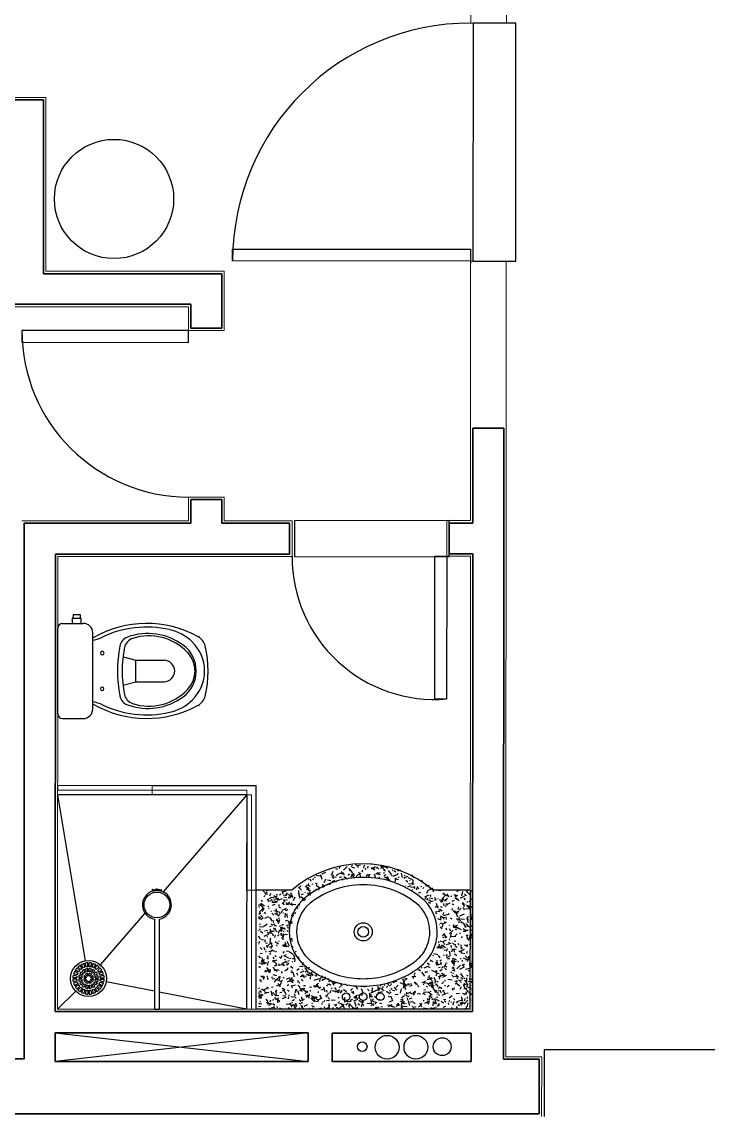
# Model space of a CAD drawing. Header units: millimetres. Extents: x -32319 to 9885, y 990 to 22164.
# Drawn here: x -29276 to -26392, y 9798 to 14391 of the extents above; entities that cross this region are included whole.
import ezdxf

# ---------------------------------------------------------------- set-up
doc = ezdxf.new("R2010")
doc.units = ezdxf.units.MM
doc.layers.add('door', color=53, linetype='Continuous')
doc.layers.add('furniture', color=34, linetype='Continuous')
for name, color, linetype, lineweight in [('plaster', 4, 'Continuous', 13), ('wall', 5, 'Continuous', 35), ('wind', 161, 'Continuous', 5)]:
    doc.layers.add(name, color=color, linetype=linetype, lineweight=lineweight)

msp = doc.modelspace()

# ---------------------------------------------------------------- hatches: boundary and pattern name
h = msp.add_hatch()
h.set_pattern_fill('TRACOS2,_O', color=256, scale=150, angle=180)
h.set_pattern_definition([(180, (205164.31, 301496.59), (-66, -114), [6, -100.5, 4.5, -43.5, 9, -106.5]), (185, (205231.81, 301442.59), (-59.063147, -116.591358), [12, -100.5, 9, -43.5, 18, -106.5]), (190, (205192.81, 301435.09), (-40.33807, -142.672142), [10.5, -25.5, 13.5, -79.5, 7.5, -99]), (195, (205219.81, 301421.59), (-33.75348, -134.830273), [21, -25.5, 22.5, -79.5, 16.5, -99]), (200, (205207.81, 301483.09), (-66.735477, -110.488127), [12, -82.5, 10.5, -61.5, 7.5, -48]), (205, (205186.81, 301504.09), (-74.792355, -109.354257), [16.5, -82.5, 21, -61.5, 18, -48]), (210, (205164.31, 301492.09), (10.984628, -127.025934), [7.5, -49.5, 6, -73.5, 4.5, -97.5]), (215, (205231.81, 301546.09), (-11.16179, -148.815034), [16.5, -49.5, 12, -73.5, 9, -97.5]), (220, (205206.31, 301459.09), (-16.917959, -108.185178), [6, -66, 4.5, -42, 12, -76.5]), (225, (205206.31, 301513.09), (30.759145, -147.431764), [12, -66, 9, -42, 22.5, -76.5]), (230, (205183.81, 301513.09), (40.123932, -117.866747), [3, -55.5, 7.5, -91.5, 9, -46.5]), (240, (205179.31, 301502.59), (49.736515, -111.85383), [7.5, -61.5, 3, -72, 6, -55.5]), (245, (205233.31, 301502.59), (36.47457, -156.03399), [16.5, -61.5, 6, -72, 12, -55.5]), (250, (205195.81, 301520.59), (54.946135, -107.793424), [4.5, -28.5, 9, -48, 6, -66]), (255, (205249.81, 301534.09), (116.29186, -116.570595), [9, -28.5, 18, -48, 12, -66]), (260, (205188.31, 301432.09), (104.282672, -82.359725), [10.5, -66, 4.5, -78, 9, -73.5]), (265, (205174.81, 301540.09), (124.512596, -74.13409), [21, -66, 9, -78, 18, -73.5]), (270, (205179.31, 301496.59), (132, -55.5), [9, -46.5, 6, -91.5, 3, -93]), (275, (205233.31, 301442.59), (141.041254, -97.57876), [18, -46.5, 6, -91.5, 6, -93]), (280, (205203.31, 301450.09), (123.98573, -72.572646), [10.5, -58.5, 9, -48, 10.5, -109.5]), (285, (205176.31, 301423.09), (129.83905, -61.490416), [21, -58.5, 18, -48, 21, -109.5]), (290, (205213.81, 301535.59), (120.22017, -40.84557), [12, -39, 6, -79.5, 9, -87]), (295, (205132.81, 301535.59), (123.322623, -30.21226), [22.5, -39, 12, -79.5, 18, -87]), (300, (205254.31, 301517.59), (143.324972, -14.246134), [7.5, -100.5, 9, -46.5, 10.5, -61.5]), (305, (205240.81, 301504.09), (162.823044, -5.0156), [16.5, -100.5, 18, -46.5, 21, -61.5]), (310, (205221.31, 301550.59), (139.553884, -35.63304), [4.5, -33, 6, -64.5, 12, -84]), (315, (205207.81, 301537.09), (161.220346, -23.334524), [9, -33, 12, -64.5, 22.5, -84]), (320, (205266.31, 301430.59), (110.298426, 17.102844), [9, -54, 10.5, -46.5, 6, -63]), (325, (205206.31, 301525.09), (116.131378, 37.709456), [18, -54, 21, -46.5, 12, -63]), (330, (205141.81, 301559.59), (102.412486, 60.38363), [6, -42, 12, -93, 10.5, -85.5]), (335, (205155.31, 301477.09), (133.46546, 51.963648), [12, -42, 22.5, -93, 21, -85.5]), (340, (205240.81, 301475.59), (118.950537, 81.214345), [9, -63, 7.5, -57, 6, -91.5]), (345, (205254.31, 301529.59), (127.953653, 100.818463), [18, -63, 16.5, -57, 12, -91.5]), (350, (205231.81, 301511.59), (107.822024, 84.561583), [13.5, -49.5, 9, -67.5, 12, -66]), (355, (205164.31, 301444.09), (102.394906, 120.534366), [16.5, -49.5, 18, -67.5, 19.5, -66])])
h.paths.add_polyline_path([(-28281.9, 10242.9), (-27381.9, 10242.5), (-27381.7, 10742.5), (-27538.5, 10742.6, 0.37446), (-28131.5, 10742.8), (-28281.7, 10742.9)])
h.paths.add_polyline_path([(-28106.8, 10457.2, -0.12568), (-28142.2, 10548.9, -0.221372), (-28089, 10699.9, -0.186059), (-27831.9, 10796.5, -0.186059), (-27574.5, 10699.7, -0.221372), (-27521.3, 10548.7, -0.12568), (-27556.9, 10457, -0.090827), (-27621.7, 10400.5, -0.145827), (-27832.1, 10339.7, -0.145827), (-28042, 10400.7, -0.090827)], flags=16)
h.paths.add_polyline_path([(-28081.8, 10476, -0.123903), (-28111.2, 10552.3, -0.21906), (-28067.4, 10677.3, -0.185248), (-27831.7, 10765.3, -0.185248), (-27596.1, 10677.1, -0.21906), (-27552.4, 10552, -0.123903), (-27581.8, 10475.8, -0.09047), (-27638.1, 10427.1, -0.14623), (-27831.9, 10370.9, -0.14623), (-28025.6, 10427.2, -0.09047)], flags=0)
h.paths.add_polyline_path([(-27887.7, 10295.1, -1), (-27919.5, 10295.1, -1)], flags=16)
h.paths.add_polyline_path([(-27816, 10295.1, -1), (-27847.8, 10295.1, -1)], flags=16)
h.paths.add_polyline_path([(-27869.9, 10567.8, -1), (-27793.7, 10567.8, -1)], flags=0)
h.paths.add_polyline_path([(-27854.3, 10567.8, -1), (-27809.3, 10567.8, -1)], flags=0)
h.paths.add_polyline_path([(-27744.3, 10295, -1), (-27776.1, 10295, -1)], flags=16)

# ---------------------------------------------------------------- linework, layer by layer
for p, q in [((-27380.1, 14386.3), (-27380.6, 13386.3)), ((-27200.1, 14386.2), (-27380.1, 14386.3)), ((-27200.6, 13386.2), (-27200.1, 14386.2)), ((-27380.6, 13386.3), (-27200.6, 13386.2)), ((-27481.1, 12296.2), (-28131.1, 12294.4)), ((-28131.1, 12294.4), (-28131.1, 12144.4)), ((-27481.1, 12146.2), (-27481.1, 12296.2)), ((-28131.1, 12144.4), (-27481.1, 12144.1)), ((-28072.8, 10142.8), (-29136.2, 10023.3)), ((-29136.1, 10143.3), (-28072.8, 10022.8)), ((-27081.9, 10072.5), (-27082, 9792.5)), ((-26090.4, 10072), (-27081.9, 10072.5))]:
    msp.add_line(p, q)
for centre, radius in [((-27741.3, 10082.7), 50), ((-27620.3, 10082.7), 50), ((-27509.8, 10085.1), 37.5), ((-27845.8, 10085.3), 20)]:
    msp.add_circle(centre, radius)
at = {"layer": 'door'}
for p, q in [((-28390.5, 13386.7), (-28390.4, 13436.7)), ((-28390.4, 13436.7), (-27390.4, 13436.3)), ((-27390.4, 13436.3), (-27390.5, 13376.3)), ((-27390.5, 13386.3), (-28390.5, 13386.7)), ((-29276.1, 13094.8), (-29276.1, 13044.8)), ((-28576.1, 13094.5), (-29276.1, 13094.8)), ((-28576.1, 13044.5), (-28576.1, 13094.5)), ((-29276.1, 13044.8), (-28576.1, 13044.5)), ((-27541.3, 11546.2), (-27541, 12146.2)), ((-27541, 12146.2), (-27491, 12146.1)), ((-27491, 12146.1), (-27491.3, 11546.1)), ((-27491.3, 11546.1), (-27541.3, 11546.2))]:
    msp.add_line(p, q, dxfattribs=at)
for centre, radius, start, end in [((-27390.5, 13386.3), 1000, 89.9758, 179.9748), ((-28576.1, 13094.5), 700, 179.9748, 269.9741), ((-27541, 12144.1), 600, 179.9748, 274.7384)]:
    msp.add_arc(centre, radius, start, end, dxfattribs=at)
at = {"layer": 'furniture'}
for p, q in [((-29061.3, 11900), (-29061.4, 11886)), ((-29060.3, 11901), (-29032.3, 11901)), ((-29031.3, 11900), (-29031.4, 11886)), ((-29105.3, 11864), (-29018.3, 11864)), ((-29064.6, 11885), (-29064.6, 11865)), ((-29063.6, 11886), (-29029.2, 11886)), ((-29028.2, 11885), (-29028.2, 11865)), ((-29125.5, 11484), (-29125.3, 11844)), ((-28978.5, 11503.9), (-28978.3, 11823.9)), ((-28851.1, 11723.2), (-28797.6, 11708.9)), ((-28797.7, 11618.9), (-28797.6, 11708.9)), ((-28797.6, 11708.9), (-28678.6, 11708.8)), ((-28851.2, 11604.6), (-28797.7, 11618.9)), ((-28797.7, 11618.9), (-28678.7, 11618.8)), ((-29105.5, 11464), (-29018.5, 11464)), ((-28728.5, 11183.1), (-28291.4, 11182.9)), ((-28291.6, 10742.9), (-28291.4, 11182.9)), ((-28331.4, 11142.9), (-29125.6, 11143.2)), ((-28331.4, 11142.9), (-28331.9, 10243)), ((-28726.5, 10739), (-28728.1, 10744.5)), ((-28688.8, 10744.6), (-28690.5, 10738.9)), ((-28291.8, 10242.9), (-28291.6, 10742.9)), ((-28141.4, 10742.8), (-28291.6, 10742.9)), ((-27391.6, 10742.5), (-27548.3, 10742.5)), ((-27391.8, 10242.5), (-27391.6, 10742.5)), ((-28718.7, 10620.9), (-28718.9, 10242.8)), ((-28698.7, 10620.9), (-28698.9, 10242.8)), ((-29018.2, 10416.1), (-29026.4, 10430.3)), ((-29011.8, 10418.8), (-29016, 10434.6)), ((-29006, 10420.3), (-29010.2, 10436.1)), ((-28999.1, 10421.2), (-28999.1, 10437.6)), ((-28993.1, 10421.2), (-28993.1, 10437.6)), ((-28986.2, 10420.3), (-28982, 10436.1)), ((-28980.4, 10418.8), (-28976.2, 10434.5)), ((-28974, 10416.1), (-28965.8, 10430.2)), ((-29044.6, 10381.7), (-29060.4, 10386)), ((-29043.1, 10387.5), (-29058.8, 10391.8)), ((-29040.4, 10394), (-29054.5, 10402.1)), ((-29037.4, 10399.2), (-29051.5, 10407.3)), ((-29033.2, 10404.7), (-29044.7, 10416.2)), ((-29028.9, 10408.9), (-29040.5, 10420.5)), ((-29023.4, 10379.9), (-29035.5, 10384.9)), ((-29021.1, 10385.5), (-29033.2, 10390.5)), ((-29023.4, 10413.1), (-29031.6, 10427.3)), ((-29018.3, 10389.8), (-29027.5, 10399)), ((-29014, 10394), (-29023.2, 10403.2)), ((-29009.7, 10396.9), (-29014.7, 10408.9)), ((-29005.7, 10377.2), (-29012.6, 10384.1)), ((-29004.2, 10399.2), (-29009.2, 10411.2)), ((-29001.5, 10381.4), (-29008.3, 10388.3)), ((-28999.1, 10400.2), (-28999.1, 10413.2)), ((-28999.1, 10382.4), (-28999.1, 10392.1)), ((-28993.1, 10400.2), (-28993.1, 10413.2)), ((-28993.1, 10382.4), (-28993.1, 10392.1)), ((-28990.7, 10381.4), (-28983.9, 10388.3)), ((-28988, 10399.2), (-28983, 10411.2)), ((-28986.5, 10377.2), (-28979.6, 10384)), ((-28982.5, 10396.9), (-28977.5, 10408.9)), ((-28978.2, 10394), (-28969, 10403.2)), ((-28973.9, 10389.7), (-28964.7, 10399)), ((-28971.1, 10385.4), (-28959, 10390.4)), ((-28968.8, 10413.1), (-28960.6, 10427.2)), ((-28968.8, 10379.9), (-28956.7, 10384.9)), ((-28963.3, 10408.9), (-28951.7, 10420.4)), ((-28959, 10404.6), (-28947.5, 10416.2)), ((-28954.8, 10399.1), (-28940.7, 10407.3)), ((-28951.8, 10393.9), (-28937.7, 10402.1)), ((-28949.2, 10387.5), (-28933.4, 10391.7)), ((-28947.6, 10381.7), (-28931.8, 10385.9)), ((-29045.5, 10374.9), (-29061.8, 10374.9)), ((-29045.5, 10368.9), (-29061.8, 10368.9)), ((-29044.6, 10362), (-29060.4, 10357.7)), ((-29043.1, 10356.2), (-29058.8, 10351.9)), ((-29040.4, 10349.7), (-29054.6, 10341.6)), ((-29037.4, 10344.5), (-29051.6, 10336.4)), ((-29033.2, 10339), (-29044.7, 10327.5)), ((-29024.5, 10374.8), (-29037.5, 10374.8)), ((-29024.5, 10368.8), (-29037.5, 10368.8)), ((-29023.4, 10363.8), (-29035.5, 10358.8)), ((-29021.2, 10358.2), (-29033.2, 10353.2)), ((-29018.3, 10353.9), (-29027.5, 10344.7)), ((-29014, 10349.7), (-29023.3, 10340.5)), ((-29006.7, 10374.8), (-29016.4, 10374.8)), ((-29006.7, 10368.8), (-29016.4, 10368.8)), ((-29009.7, 10346.8), (-29014.7, 10334.7)), ((-29005.7, 10366.5), (-29012.6, 10359.6)), ((-29004.2, 10344.5), (-29009.2, 10332.4)), ((-29001.5, 10362.2), (-29008.3, 10355.4)), ((-28999.1, 10361.2), (-28999.1, 10351.6)), ((-28999.1, 10343.5), (-28999.1, 10330.4)), ((-28993.1, 10361.2), (-28993.1, 10351.6)), ((-28993.1, 10343.5), (-28993.1, 10330.4)), ((-28990.8, 10362.2), (-28983.9, 10355.4)), ((-28988.1, 10344.5), (-28983.1, 10332.4)), ((-28986.5, 10366.5), (-28979.7, 10359.6)), ((-28985.5, 10374.8), (-28975.8, 10374.8)), ((-28985.5, 10368.8), (-28975.8, 10368.8)), ((-28982.5, 10346.8), (-28977.5, 10334.7)), ((-28978.2, 10349.7), (-28969, 10340.4)), ((-28974, 10353.9), (-28964.7, 10344.7)), ((-28971.1, 10358.2), (-28959, 10353.2)), ((-28968.8, 10363.7), (-28956.7, 10358.7)), ((-28967.8, 10374.8), (-28954.7, 10374.8)), ((-28967.8, 10368.8), (-28954.7, 10368.8)), ((-28959.1, 10339), (-28947.5, 10327.5)), ((-28954.8, 10344.5), (-28940.7, 10336.3)), ((-28951.8, 10349.7), (-28937.7, 10341.5)), ((-28949.2, 10356.1), (-28933.4, 10351.9)), ((-28947.6, 10361.9), (-28931.9, 10357.7)), ((-28946.7, 10374.8), (-28930.4, 10374.8)), ((-28946.7, 10368.8), (-28930.4, 10368.8)), ((-29028.9, 10334.8), (-29040.5, 10323.2)), ((-29023.4, 10330.6), (-29031.6, 10316.4)), ((-29018.2, 10327.6), (-29026.4, 10313.4)), ((-29011.8, 10324.9), (-29016.1, 10309.1)), ((-29006, 10323.3), (-29010.3, 10307.6)), ((-28999.1, 10322.4), (-28999.1, 10306.1)), ((-28993.1, 10322.4), (-28993.1, 10306.1)), ((-28986.2, 10323.3), (-28982, 10307.6)), ((-28980.4, 10324.9), (-28976.2, 10309.1)), ((-28974, 10327.5), (-28965.9, 10313.4)), ((-28968.8, 10330.5), (-28960.7, 10316.4)), ((-28963.3, 10334.8), (-28951.8, 10323.2)), ((-28718.9, 10243.2), (-28698.9, 10243.2)), ((-27391.8, 10242.5), (-28291.8, 10242.9))]:
    msp.add_line(p, q, dxfattribs=at)
at = {"layer": 'furniture', "ltscale": 4}
for p, q in [((-29008.6, 10446.3), (-29125.6, 11143.2)), ((-28331.4, 11142.9), (-28682.4, 10735.7)), ((-28759.1, 10646.8), (-28946.8, 10429)), ((-28718.9, 10318.1), (-28922, 10357.5)), ((-29049.8, 10318.8), (-29126, 10243.5)), ((-28331.9, 10243), (-28698.9, 10314.2))]:
    msp.add_line(p, q, dxfattribs=at)
at = {"layer": 'furniture'}
for centre, radius in [((-28888.8, 13647.1), 250.5), ((-28708.7, 10680.9), 54.1), ((-27841.7, 10567.8), 38.1), ((-27841.7, 10567.8), 22.5), ((-28996.1, 10371.8), 75.5), ((-27913.5, 10295.1), 15.9), ((-27841.8, 10295), 15.9), ((-27770.1, 10295), 15.9)]:
    msp.add_circle(centre, radius, dxfattribs=at)
for centre, radius, start, end in [((-29060.3, 11900), 1, 89.9761, 179.9734), ((-29032.3, 11900), 1, 359.9761, 89.9734), ((-29105.3, 11844), 20, 89.9748, 179.9745), ((-29063.6, 11885), 1, 89.9761, 179.9734), ((-29063.6, 11865), 1, 179.9761, 269.9734), ((-29029.2, 11885), 1, 359.9761, 89.9734), ((-29029.2, 11865), 1, 269.9761, 359.9734), ((-29018.3, 11824), 40, 359.9746, 89.9749), ((-28751.7, 11413.3), 450, 61.298, 119.8808), ((-28751.7, 11413.3), 435, 77.1857, 116.1528), ((-28815.5, 11759.2), 50, 110.0575, 168.9857), ((-28746.9, 11571.3), 250, 53.5461, 110.0588), ((-28742.6, 11586.3), 225, 43.5242, 107.6606), ((-28699.6, 11642.4), 200, 45.443, 77.1907), ((-28564.4, 11755.4), 60, 13.5617, 61.3005), ((-28987.5, 11893.5), 100, 275.2478, 296.1525), ((-28324.7, 11663.6), 550, 168.9859, 190.9636), ((-28354.7, 11663.7), 500, 168.5394, 191.4101), ((-28795.7, 11753.1), 50, 107.6612, 168.5395), ((-28678.5, 11663.8), 135, 306.4027, 53.5468), ((-28678.5, 11663.8), 170, 314.5083, 45.4411), ((-28943.5, 11663.9), 450, 346.3888, 13.5607), ((-28938.5, 11738.9), 7.5, 359.9748, 179.9748), ((-28938.5, 11738.9), 7.5, 179.9748, 359.9748), ((-28661, 11663.8), 112.5, 316.4254, 43.524), ((-28678.7, 11663.8), 45, 269.975, 89.9745), ((-28938.6, 11588.9), 7.5, 359.9748, 179.9748), ((-28938.6, 11588.9), 7.5, 179.9748, 359.9748), ((-28742.5, 11741.3), 225, 252.289, 316.4253), ((-28987.7, 11434.4), 100, 63.797, 84.7017), ((-28815.5, 11568.6), 50, 190.9636, 249.8904), ((-28795.8, 11574.6), 50, 191.41, 252.2883), ((-28746.8, 11756.4), 250, 249.8908, 306.4034), ((-28699.6, 11685.2), 200, 282.7582, 314.5065), ((-28564.5, 11572.1), 60, 298.6506, 346.3882), ((-29018.5, 11504), 40, 270.1155, 359.9748), ((-28751.5, 11914.4), 450, 240.0687, 298.6515), ((-28751.5, 11914.4), 435, 243.7967, 282.7638), ((-29105.5, 11483.9), 20, 179.9751, 269.9744), ((-27845, 10402.3), 451.4, 48.9169, 131.0326), ((-27845, 10414.8), 381.7, 89.5297, 131.6891), ((-27838.8, 10414.1), 382.4, 48.2991, 90.4586), ((-27844.7, 10414.1), 351.1, 89.4909, 131.4707), ((-27838.8, 10414.1), 351.1, 48.4788, 90.4586), ((-28708.7, 10680.9), 60.8, 106.9656, 260.506), ((-28727.7, 10744.7), 0.485, 84.6853, 196.9656), ((-28724, 10783.7), 38.8, 264.6853, 293.3281), ((-28708.7, 10680.9), 60.8, 72.5868, 106.9656), ((-28693.3, 10783.7), 38.8, 246.6214, 275.9961), ((-28708.7, 10680.9), 60.8, 279.4435, 72.5868), ((-28689.2, 10744.7), 0.485, 342.5868, 95.9961), ((-27963.4, 10567.2), 189.6, 135.5928, 185.5223), ((-27963.4, 10567.2), 158.4, 135.9727, 185.3967), ((-27720, 10567), 158.4, 354.5528, 43.9768), ((-27720, 10567), 189.6, 354.4272, 44.3567), ((-27954.9, 10572.4), 198.7, 186.7981, 215.4516), ((-27954.9, 10572.4), 167.4, 186.9174, 215.17), ((-27728.5, 10572.3), 167.4, 324.7795, 353.0321), ((-27728.5, 10572.3), 198.7, 324.4979, 353.1514), ((-27929.9, 10605.7), 207.4, 218.7215, 239.3993), ((-27753.4, 10605.6), 207.4, 300.5502, 321.228), ((-28996.1, 10371.8), 65.8, 107.5879, 117.3616), ((-28996.1, 10371.8), 65.8, 92.5879, 102.3616), ((-28996.1, 10371.8), 65.8, 77.5879, 87.3616), ((-28996.1, 10371.8), 65.8, 62.5879, 72.3616), ((-27929.9, 10605.7), 238.6, 218.4906, 239.2497), ((-27753.4, 10605.6), 238.6, 300.6998, 321.4589), ((-28996.1, 10371.8), 65.8, 167.5879, 177.3616), ((-28996.1, 10371.8), 65.8, 152.5879, 162.3616), ((-28996.1, 10371.8), 65.8, 137.5879, 147.3616), ((-28996.1, 10371.8), 49.5, 168.4494, 176.5001), ((-28996.1, 10371.8), 49.5, 153.4494, 161.5001), ((-28996.1, 10371.8), 65.8, 122.5879, 132.3616), ((-28996.1, 10371.8), 41.5, 161.6202, 175.8293), ((-28996.1, 10371.8), 49.5, 138.4494, 146.5001), ((-28996.1, 10371.8), 41.5, 139.1202, 153.3293), ((-28996.1, 10371.8), 49.5, 123.4494, 131.5001), ((-28996.1, 10371.8), 41.5, 116.6202, 130.8293), ((-28996.1, 10371.8), 28.5, 141.0171, 151.4324), ((-28996.1, 10371.8), 49.5, 108.4494, 116.5001), ((-28996.1, 10371.8), 20.5, 143.3897, 171.5598), ((-28996.1, 10371.8), 28.5, 118.5171, 128.9324), ((-28996.1, 10371.8), 41.5, 94.1202, 108.3293), ((-28996.1, 10371.8), 20.5, 98.3897, 126.5598), ((-28996.1, 10371.8), 49.5, 93.4494, 101.5001), ((-28996.1, 10371.8), 28.5, 96.0171, 106.4324), ((-28996.1, 10371.8), 11, 105.8014, 119.1481), ((-28996.1, 10371.8), 49.5, 78.4494, 86.5001), ((-28996.1, 10371.8), 41.5, 71.6202, 85.8293), ((-28996.1, 10371.8), 28.5, 73.5171, 83.9324), ((-28996.1, 10371.8), 20.5, 53.3897, 81.5598), ((-28996.1, 10371.8), 11, 60.8014, 74.1481), ((-28996.1, 10371.8), 28.5, 51.0171, 61.4324), ((-28996.1, 10371.8), 49.5, 63.4494, 71.5001), ((-28996.1, 10371.8), 20.5, 8.3897, 36.5598), ((-28996.1, 10371.8), 41.5, 49.1202, 63.3293), ((-28996.1, 10371.8), 28.5, 28.5171, 38.9324), ((-28996.1, 10371.8), 49.5, 48.4494, 56.5001), ((-28996.1, 10371.8), 41.5, 26.6202, 40.8293), ((-28996.1, 10371.8), 65.8, 47.5879, 57.3616), ((-28996.1, 10371.8), 49.5, 33.4494, 41.5001), ((-28996.1, 10371.8), 41.5, 4.1202, 18.3293), ((-28996.1, 10371.8), 49.5, 18.4494, 26.5001), ((-28996.1, 10371.8), 49.5, 3.4494, 11.5001), ((-28996.1, 10371.8), 65.8, 32.5879, 42.3616), ((-28996.1, 10371.8), 65.8, 17.5879, 27.3616), ((-28996.1, 10371.8), 65.8, 2.5879, 12.3616), ((-27844.6, 10722.3), 382.7, 237.2015, 270.3886), ((-27844.4, 10723.2), 352.3, 237.1467, 270.4243), ((-27838.8, 10723.2), 383.5, 269.5252, 302.7123), ((-27838.8, 10723.2), 352.3, 269.5252, 302.8028), ((-28996.1, 10371.8), 65.8, 182.5879, 192.3616), ((-28996.1, 10371.8), 65.8, 197.5879, 207.3616), ((-28996.1, 10371.8), 65.8, 212.5879, 222.3616), ((-28996.1, 10371.8), 49.5, 183.4494, 191.5001), ((-28996.1, 10371.8), 49.5, 198.4494, 206.5001), ((-28996.1, 10371.8), 41.5, 184.1202, 198.3293), ((-28996.1, 10371.8), 49.5, 213.4494, 221.5001), ((-28996.1, 10371.8), 41.5, 206.6202, 220.8293), ((-28996.1, 10371.8), 28.5, 163.5171, 173.9324), ((-28996.1, 10371.8), 28.5, 186.0171, 196.4324), ((-28996.1, 10371.8), 41.5, 229.1202, 243.3293), ((-28996.1, 10371.8), 28.5, 208.5171, 218.9324), ((-28996.1, 10371.8), 20.5, 188.3897, 216.5598), ((-28996.1, 10371.8), 28.5, 231.0171, 241.4324), ((-28996.1, 10371.8), 20.5, 233.3897, 261.5598), ((-28996.1, 10371.8), 11, 150.8014, 164.1481), ((-28996.1, 10371.8), 11, 195.8014, 209.1481), ((-28996.1, 10371.8), 28.5, 253.5171, 263.9324), ((-28996.1, 10371.8), 11, 240.8014, 254.1481), ((-28996.1, 10371.8), 11, 285.8014, 299.1481), ((-28996.1, 10371.8), 20.5, 278.3897, 306.5598), ((-28996.1, 10371.8), 28.5, 276.0171, 286.4324), ((-28996.1, 10371.8), 11, 15.8014, 29.1481), ((-28996.1, 10371.8), 11, 330.8014, 344.1481), ((-28996.1, 10371.8), 28.5, 298.5171, 308.9324), ((-28996.1, 10371.8), 20.5, 323.3897, 351.5598), ((-28996.1, 10371.8), 41.5, 296.6202, 310.8293), ((-28996.1, 10371.8), 28.5, 321.0171, 331.4324), ((-28996.1, 10371.8), 28.5, 6.0171, 16.4324), ((-28996.1, 10371.8), 28.5, 343.5171, 353.9324), ((-28996.1, 10371.8), 41.5, 319.1202, 333.3293), ((-28996.1, 10371.8), 49.5, 318.4494, 326.5001), ((-28996.1, 10371.8), 41.5, 341.6202, 355.8293), ((-28996.1, 10371.8), 49.5, 333.4494, 341.5001), ((-28996.1, 10371.8), 49.5, 348.4494, 356.5001), ((-28996.1, 10371.8), 65.8, 317.5879, 327.3616), ((-28996.1, 10371.8), 65.8, 332.5879, 342.3616), ((-28996.1, 10371.8), 65.8, 347.5879, 357.3616), ((-28996.1, 10371.8), 65.8, 227.5879, 237.3616), ((-28996.1, 10371.8), 49.5, 228.4494, 236.5001), ((-28996.1, 10371.8), 65.8, 242.5879, 252.3616), ((-28996.1, 10371.8), 49.5, 243.4494, 251.5001), ((-28996.1, 10371.8), 65.8, 257.5879, 267.3616), ((-28996.1, 10371.8), 41.5, 251.6202, 265.8293), ((-28996.1, 10371.8), 49.5, 258.4494, 266.5001), ((-28996.1, 10371.8), 41.5, 274.1202, 288.3293), ((-28996.1, 10371.8), 49.5, 273.4494, 281.5001), ((-28996.1, 10371.8), 65.8, 272.5879, 282.3616), ((-28996.1, 10371.8), 49.5, 288.4494, 296.5001), ((-28996.1, 10371.8), 65.8, 287.5879, 297.3616), ((-28996.1, 10371.8), 49.5, 303.4494, 311.5001), ((-28996.1, 10371.8), 65.8, 302.5879, 312.3616)]:
    msp.add_arc(centre, radius, start, end, dxfattribs=at)
at = {"layer": 'plaster'}
for p, q in [((-27390, 14386.3), (-27389.9, 14551.4)), ((-27240, 14477.8), (-27240, 14386.2)), ((-27240, 14386.2), (-27390, 14386.3)), ((-29175.2, 14073.2), (-29325.2, 14073.3)), ((-29175.2, 14073.2), (-29175.5, 13343.8)), ((-27390.9, 12296.1), (-27390.5, 13386.3)), ((-27390.5, 13386.3), (-27240.5, 13386.2)), ((-27390.5, 13386.3), (-27240.5, 13386.2)), ((-27240.5, 13386.2), (-27241.9, 10042.4)), ((-29175.5, 13343.8), (-28426, 13343.5)), ((-28426.1, 13094.7), (-28426, 13343.5)), ((-32025.6, 13194.6), (-28576.1, 13194.5)), ((-28576.1, 13094.5), (-28576.1, 13194.5)), ((-28426.1, 13094.5), (-28576.1, 13094.5)), ((-28576.5, 12294.5), (-28576.4, 12394.5)), ((-28576.4, 12394.5), (-28426.4, 12394.5)), ((-28426.4, 12394.5), (-28426.5, 12294.5)), ((-28576.5, 12294.5), (-29276.1, 12294.5)), ((-28140.9, 12294.3), (-28426.5, 12294.5)), ((-28141, 12144.3), (-28140.9, 12294.3)), ((-27491, 12146.1), (-27490.9, 12296.1)), ((-27490.9, 12296.1), (-27390.9, 12296.1)), ((-29126.2, 10243.5), (-29125.2, 12144.8)), ((-28141, 12144.3), (-29125.2, 12144.8)), ((-27491, 12146.1), (-27391, 12146.1)), ((-27391, 12146.1), (-27391.8, 10242.5)), ((-27391.8, 10242.5), (-29126, 10243.5)), ((-27241.9, 10042.4), (-27091.8, 10042.4)), ((-27241.9, 10042.4), (-27091.8, 10042.4)), ((-27091.8, 10042.4), (-27091.9, 9792.4)), ((-27091.8, 10042.4), (-27091.9, 9792.4))]:
    msp.add_line(p, q, dxfattribs=at)
at = {"layer": 'wall'}
for p, q in [((-29185.2, 14063.2), (-29315.2, 14063.3)), ((-29185.2, 14063.2), (-29185.6, 13333.2)), ((-28436, 13332.9), (-29185.6, 13333.2)), ((-28436.1, 13104.7), (-28436, 13332.9)), ((-31419.1, 13204.6), (-28566.1, 13204.7)), ((-28566.1, 13104.5), (-28566.1, 13204.5)), ((-28436.1, 13104.5), (-28566.1, 13104.5)), ((-27380.9, 12284.4), (-27380.8, 12684)), ((-27380.8, 12684), (-27250.8, 12683.9)), ((-27380.8, 12684), (-27250.8, 12683.9)), ((-27250.8, 12683.9), (-27251.9, 10032.4)), ((-28566.5, 12284.5), (-28566.4, 12384.5)), ((-28566.4, 12384.5), (-28436.4, 12384.5)), ((-28436.4, 12384.5), (-28436.5, 12284.5)), ((-29266.3, 12284.5), (-29266.3, 10033.9)), ((-28566.5, 12284.5), (-29266.2, 12284.5)), ((-28150.9, 12284.3), (-28436.5, 12284.5)), ((-28151, 12154.3), (-28150.9, 12284.3)), ((-27481, 12156.1), (-27480.9, 12284.5)), ((-27480.9, 12284.5), (-27380.9, 12284.4)), ((-29136.1, 10233.5), (-29135.2, 12154.8)), ((-29135.2, 12154.8), (-28151, 12154.3)), ((-27481, 12156.1), (-27381, 12156.1)), ((-27381, 12156.1), (-27381.8, 10232.5)), ((-27381.8, 10232.5), (-29136.1, 10233.5)), ((-29136.1, 10143.3), (-29136.2, 10023.3)), ((-29136.1, 10143.3), (-28072.8, 10142.8)), ((-28072.8, 10142.8), (-28072.8, 10022.8)), ((-27972.8, 10142.7), (-27972.8, 10022.7)), ((-27972.8, 10142.7), (-27388.8, 10142.7)), ((-27388.8, 10142.7), (-27388.8, 10022.7)), ((-29266.3, 10033.9), (-30878.7, 10034)), ((-29136.2, 10023.3), (-28072.8, 10022.7)), ((-27972.8, 10022.7), (-27388.8, 10022.7)), ((-27101.8, 10032.4), (-27251.9, 10032.5)), ((-27101.8, 10032.4), (-27251.9, 10032.5)), ((-27101.9, 9802.4), (-27101.8, 10032.4)), ((-27101.9, 9802.4), (-27101.8, 10032.4)), ((-30878.8, 9804), (-27101.9, 9802.4))]:
    msp.add_line(p, q, dxfattribs=at)
at = {"layer": 'wind'}
for p, q in [((-28728.5, 11183.1), (-29125.6, 11183.2)), ((-29125.6, 11183.2), (-29125.6, 11163.2)), ((-28331.4, 11162.9), (-29125.6, 11163.2)), ((-28728.5, 11163.1), (-28728.5, 11183.1)), ((-28728.5, 11163.1), (-28728.5, 11143.1)), ((-28331.4, 11142.9), (-28331.4, 11162.9)), ((-28728.5, 11143.1), (-28331.4, 11142.9)), ((-28331.4, 11142.9), (-28331.6, 10742.9)), ((-28311.4, 11142.9), (-28331.4, 11142.9)), ((-28311.6, 10742.9), (-28311.4, 11142.9)), ((-28331.6, 10742.9), (-28311.6, 10742.9)), ((-28311.6, 10742.9), (-28311.9, 10243)), ((-28291.6, 10742.9), (-28311.6, 10742.9)), ((-28291.8, 10242.9), (-28291.6, 10742.9)), ((-28311.9, 10243), (-28291.8, 10243))]:
    msp.add_line(p, q, dxfattribs=at)

doc.saveas('drawing.dxf')
